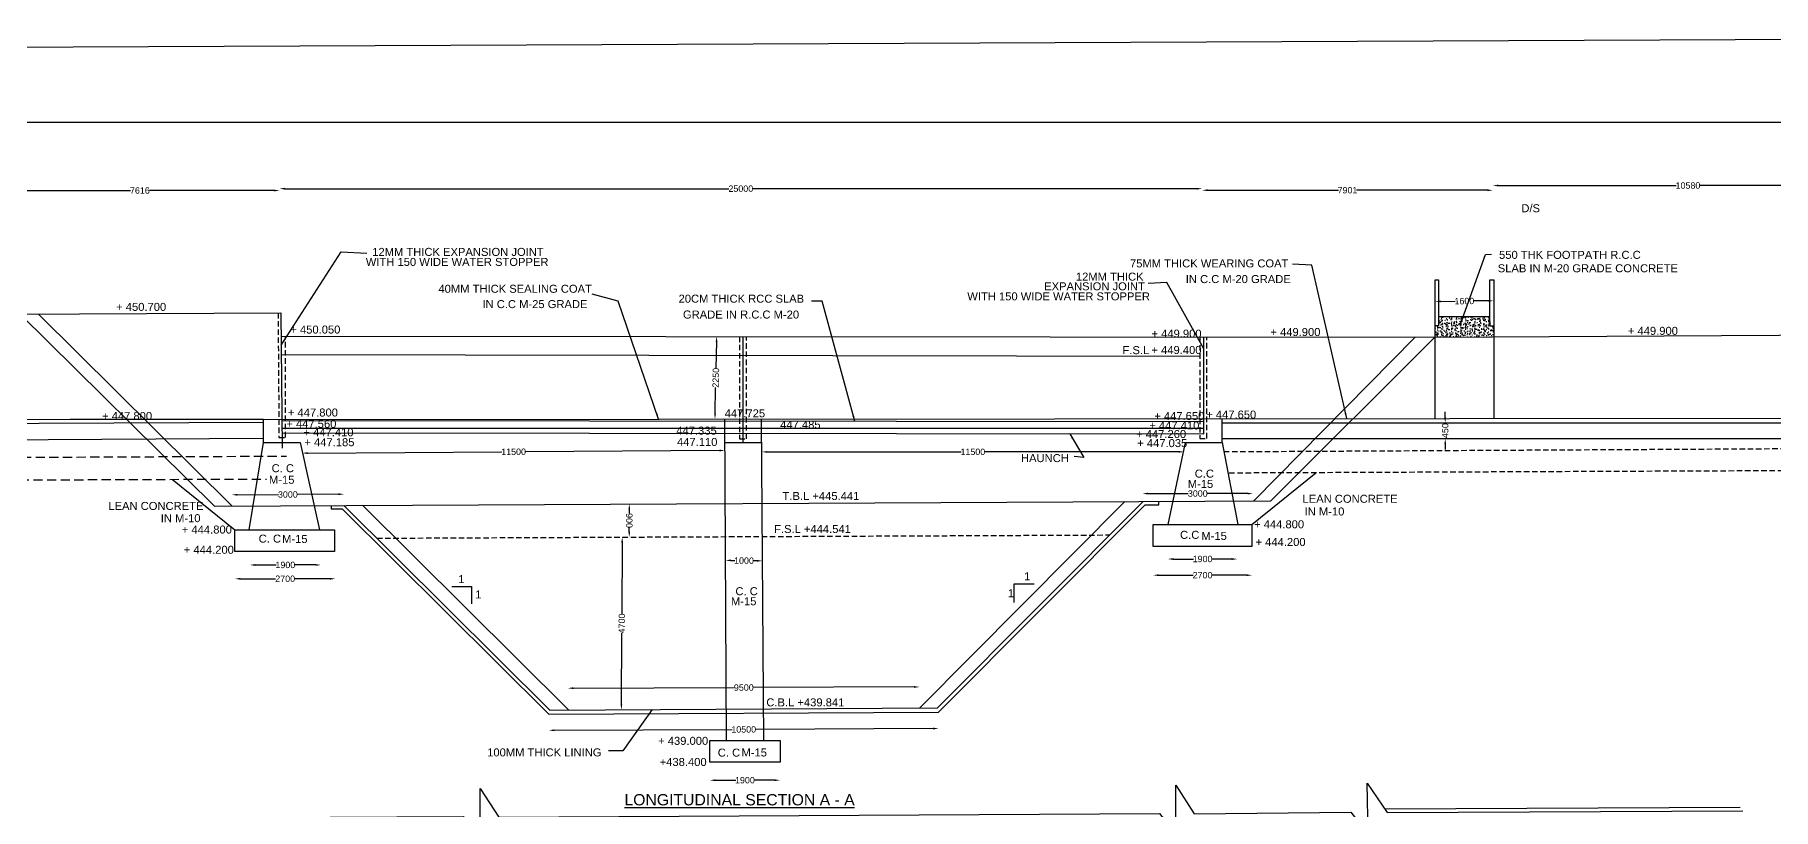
# Model space of a CAD drawing. Header units: millimetres. Extents: x -291 to 121906, y -4 to 63377.
# Drawn here: x 46225 to 94006, y 42093 to 63377 of the extents above; entities that cross this region are included whole.
import ezdxf

# ---------------------------------------------------------------- set-up
doc = ezdxf.new("R2010")
doc.units = ezdxf.units.MM
doc.header["$MEASUREMENT"] = 0
doc.linetypes.add('DASHED', pattern=[0.75, 0.5, -0.25])
for name, color, linetype in [('DIM', 7, 'Continuous'), ('DWG', 7, 'Continuous'), ('TXT', 7, 'Continuous')]:
    doc.layers.add(name, color=color, linetype=linetype)
doc.styles.get("Standard").update_dxf_attribs({"font": 'arial.ttf'})
doc.dimstyles.new('Civil', dxfattribs={"dimtxt": 175, "dimasz": 150, "dimexe": 0.1, "dimexo": 0.0625, "dimgap": 0.09, "dimtad": 0, "dimdec": 0, "dimzin": 12, "dimdsep": 46, "dimtxsty": 'Standard', "dimcen": 0.1, "dimse1": 1, "dimse2": 1, "dimadec": 0, "dimazin": 2, "dimtfac": 1, "dimtdec": 0, "dimtofl": 0, "dimtmove": 0, "dimatfit": 3, "dimfxl": 1, "dimfrac": 1, "dimtolj": 1, "dimtzin": 0, "dimarcsym": 0})
picture_1 = doc.add_image_def('image1.jpg', size_in_pixel=(4892, 9492))

# ---------------------------------------------------------------- blocks, each defined once
blk = doc.blocks.new('*D5')
at = {"layer": 'Defpoints', "color": 0, "linetype": 'ByBlock', "transparency": 16777216}
for p in [(45276, 59065), (52950, 59097), (52950, 59065)]:
    blk.add_point(p, dxfattribs=at)
at = {"layer": 'DIM', "color": 0, "linetype": 'ByBlock', "lineweight": -2, "transparency": 16777216}
for p, q in [((45426, 59097), (48852, 59097)), ((52800, 59097), (49374, 59097))]:
    blk.add_line(p, q, dxfattribs=at)
at = {"layer": 'DIM', "color": 0, "linetype": 'ByBlock', "transparency": 16777216}
for points in [[(45426, 59122), (45426, 59072), (45276, 59097)], [(52800, 59122), (52800, 59072), (52950, 59097)]]:
    blk.add_solid(points, dxfattribs=at)
at = {"layer": 'DIM', "color": 0, "linetype": 'ByBlock', "transparency": 16777216, "insert": (49113, 59097), "char_height": 175, "attachment_point": 5}
blk.add_mtext('\\A1;7616', dxfattribs=at)
blk = doc.blocks.new('*D6')
at = {"layer": 'Defpoints', "color": 0, "linetype": 'ByBlock', "transparency": 16777216}
for p in [(52950, 59097), (78311, 59147), (78311, 59097)]:
    blk.add_point(p, dxfattribs=at)
at = {"layer": 'DIM', "color": 0, "linetype": 'ByBlock', "lineweight": -2, "transparency": 16777216}
for p, q in [((53100, 59147), (65300, 59147)), ((78161, 59147), (65961, 59147))]:
    blk.add_line(p, q, dxfattribs=at)
at = {"layer": 'DIM', "color": 0, "linetype": 'ByBlock', "transparency": 16777216}
for points in [[(53100, 59172), (53100, 59122), (52950, 59147)], [(78161, 59172), (78161, 59122), (78311, 59147)]]:
    blk.add_solid(points, dxfattribs=at)
at = {"layer": 'DIM', "color": 0, "linetype": 'ByBlock', "transparency": 16777216, "insert": (65630, 59147), "char_height": 175, "attachment_point": 5}
blk.add_mtext('\\A1;25000', dxfattribs=at)
blk = doc.blocks.new('*D7')
at = {"layer": 'Defpoints', "color": 0, "linetype": 'ByBlock', "transparency": 16777216}
for p in [(78311, 59147), (86300, 59147), (86300, 59104)]:
    blk.add_point(p, dxfattribs=at)
at = {"layer": 'DIM', "color": 0, "linetype": 'ByBlock', "lineweight": -2, "transparency": 16777216}
for p, q in [((78461, 59104), (82062, 59104)), ((86150, 59104), (82549, 59104))]:
    blk.add_line(p, q, dxfattribs=at)
at = {"layer": 'DIM', "color": 0, "linetype": 'ByBlock', "transparency": 16777216}
for points in [[(78461, 59129), (78461, 59079), (78311, 59104)], [(86150, 59129), (86150, 59079), (86300, 59104)]]:
    blk.add_solid(points, dxfattribs=at)
at = {"layer": 'DIM', "color": 0, "linetype": 'ByBlock', "transparency": 16777216, "insert": (82305, 59104), "char_height": 175, "attachment_point": 5}
blk.add_mtext('\\A1;7901', dxfattribs=at)
blk = doc.blocks.new('*D8')
at = {"layer": 'Defpoints', "color": 0, "linetype": 'ByBlock', "transparency": 16777216}
for p in [(86300, 59104), (97025, 59234), (97025, 59104)]:
    blk.add_point(p, dxfattribs=at)
at = {"layer": 'DIM', "color": 0, "linetype": 'ByBlock', "lineweight": -2, "transparency": 16777216}
for p, q in [((86450, 59234), (91341, 59234)), ((96875, 59234), (91983, 59234))]:
    blk.add_line(p, q, dxfattribs=at)
at = {"layer": 'DIM', "color": 0, "linetype": 'ByBlock', "transparency": 16777216}
for points in [[(86450, 59259), (86450, 59209), (86300, 59234)], [(96875, 59259), (96875, 59209), (97025, 59234)]]:
    blk.add_solid(points, dxfattribs=at)
at = {"layer": 'DIM', "color": 0, "linetype": 'ByBlock', "transparency": 16777216, "insert": (91662, 59234), "char_height": 175, "attachment_point": 5}
blk.add_mtext('\\A1;10580', dxfattribs=at)
blk = doc.blocks.new('*D16')
at = {"layer": 'Defpoints', "color": 0, "linetype": 'ByBlock', "transparency": 16777216}
for p in [(52134, 48758), (54091, 48806), (54091, 48758)]:
    blk.add_point(p, dxfattribs=at)
at = {"layer": 'DIM', "color": 0, "linetype": 'ByBlock', "lineweight": -2, "transparency": 16777216}
for p, q in [((52284, 48806), (52860, 48806)), ((53941, 48806), (53365, 48806))]:
    blk.add_line(p, q, dxfattribs=at)
at = {"layer": 'DIM', "color": 0, "linetype": 'ByBlock', "transparency": 16777216}
for points in [[(52284, 48831), (52284, 48781), (52134, 48806)], [(53941, 48831), (53941, 48781), (54091, 48806)]]:
    blk.add_solid(points, dxfattribs=at)
at = {"layer": 'DIM', "color": 0, "linetype": 'ByBlock', "transparency": 16777216, "insert": (53112, 48806), "char_height": 175, "attachment_point": 5}
blk.add_mtext('\\A1;1900', dxfattribs=at)
blk = doc.blocks.new('*D17')
at = {"layer": 'Defpoints', "color": 0, "linetype": 'ByBlock', "transparency": 16777216}
for p in [(51728, 48464), (54486, 48464), (54486, 48427)]:
    blk.add_point(p, dxfattribs=at)
at = {"layer": 'DIM', "color": 0, "linetype": 'ByBlock', "lineweight": -2, "transparency": 16777216}
for p, q in [((51878, 48427), (52845, 48427)), ((54336, 48427), (53370, 48427))]:
    blk.add_line(p, q, dxfattribs=at)
at = {"layer": 'DIM', "color": 0, "linetype": 'ByBlock', "transparency": 16777216}
for points in [[(51878, 48452), (51878, 48402), (51728, 48427)], [(54336, 48452), (54336, 48402), (54486, 48427)]]:
    blk.add_solid(points, dxfattribs=at)
at = {"layer": 'DIM', "color": 0, "linetype": 'ByBlock', "transparency": 16777216, "insert": (53107, 48427), "char_height": 175, "attachment_point": 5}
blk.add_mtext('\\A1;2700', dxfattribs=at)
blk = doc.blocks.new('*D18')
at = {"layer": 'Defpoints', "color": 0, "linetype": 'ByBlock', "transparency": 16777216}
for p in [(54721, 50751), (51642, 50428), (54723, 50443)]:
    blk.add_point(p, dxfattribs=at)
at = {"layer": 'DIM', "color": 0, "linetype": 'ByBlock', "lineweight": -2, "transparency": 16777216}
for p, q in [((51791, 50736), (52920, 50742)), ((54571, 50750), (53442, 50744))]:
    blk.add_line(p, q, dxfattribs=at)
at = {"layer": 'DIM', "color": 0, "linetype": 'ByBlock', "transparency": 16777216}
for points in [[(51791, 50761), (51791, 50711), (51641, 50736)], [(54571, 50775), (54571, 50725), (54721, 50751)]]:
    blk.add_solid(points, dxfattribs=at)
at = {"layer": 'DIM', "color": 0, "linetype": 'ByBlock', "transparency": 16777216, "insert": (53181, 50743), "char_height": 175, "attachment_point": 5, "rotation": 0.2821}
blk.add_mtext('\\A1;3000', dxfattribs=at)
blk = doc.blocks.new('*D23')
at = {"layer": 'Defpoints', "color": 0, "linetype": 'ByBlock', "transparency": 16777216}
for p in [(53576, 51926), (65193, 51998), (65193, 51953)]:
    blk.add_point(p, dxfattribs=at)
at = {"layer": 'DIM', "color": 0, "linetype": 'ByBlock', "lineweight": -2, "transparency": 16777216}
for p, q in [((53726, 51881), (59064, 51914)), ((65043, 51952), (59705, 51918))]:
    blk.add_line(p, q, dxfattribs=at)
at = {"layer": 'DIM', "color": 0, "linetype": 'ByBlock', "transparency": 16777216}
for points in [[(53726, 51906), (53726, 51856), (53576, 51880)], [(65043, 51977), (65043, 51927), (65193, 51953)]]:
    blk.add_solid(points, dxfattribs=at)
at = {"layer": 'DIM', "color": 0, "linetype": 'ByBlock', "transparency": 16777216, "insert": (59385, 51916), "char_height": 175, "attachment_point": 5, "rotation": 0.3569}
blk.add_mtext('\\A1;11500', dxfattribs=at)
blk = doc.blocks.new('*D24')
at = {"layer": 'Defpoints', "color": 0, "linetype": 'ByBlock', "transparency": 16777216}
for p in [(65210, 49013), (66225, 48918), (66227, 48997)]:
    blk.add_point(p, dxfattribs=at)
at = {"layer": 'DIM', "color": 0, "linetype": 'ByBlock', "lineweight": -2, "transparency": 16777216}
for p, q in [((65359, 48932), (65464, 48930)), ((66075, 48921), (65970, 48922))]:
    blk.add_line(p, q, dxfattribs=at)
at = {"layer": 'DIM', "color": 0, "linetype": 'ByBlock', "transparency": 16777216}
for points in [[(65359, 48957), (65359, 48907), (65209, 48934)], [(66076, 48946), (66075, 48896), (66225, 48918)]]:
    blk.add_solid(points, dxfattribs=at)
at = {"layer": 'DIM', "color": 0, "linetype": 'ByBlock', "transparency": 16777216, "insert": (65717, 48926), "char_height": 175, "attachment_point": 5, "rotation": 359.1282}
blk.add_mtext('\\A1;1000', dxfattribs=at)
blk = doc.blocks.new('*D25')
at = {"layer": 'Defpoints', "color": 0, "linetype": 'ByBlock', "transparency": 16777216}
for p in [(70544, 45454), (60882, 44838), (70546, 44873)]:
    blk.add_point(p, dxfattribs=at)
at = {"layer": 'DIM', "color": 0, "linetype": 'ByBlock', "lineweight": -2, "transparency": 16777216}
for p, q in [((61029, 45420), (65451, 45435)), ((70394, 45453), (65973, 45437))]:
    blk.add_line(p, q, dxfattribs=at)
at = {"layer": 'DIM', "color": 0, "linetype": 'ByBlock', "transparency": 16777216}
for points in [[(61029, 45445), (61030, 45395), (60879, 45419)], [(70394, 45478), (70394, 45428), (70544, 45454)]]:
    blk.add_solid(points, dxfattribs=at)
at = {"layer": 'DIM', "color": 0, "linetype": 'ByBlock', "transparency": 16777216, "insert": (65712, 45436), "char_height": 175, "attachment_point": 5, "rotation": 0.2042}
blk.add_mtext('\\A1;9500', dxfattribs=at)
blk = doc.blocks.new('*D26')
at = {"layer": 'Defpoints', "color": 0, "linetype": 'ByBlock', "transparency": 16777216}
for p in [(60352, 44708), (71064, 44757), (71066, 44311)]:
    blk.add_point(p, dxfattribs=at)
at = {"layer": 'DIM', "color": 0, "linetype": 'ByBlock', "lineweight": -2, "transparency": 16777216}
for p, q in [((60504, 44262), (65389, 44285)), ((70916, 44310), (66031, 44288))]:
    blk.add_line(p, q, dxfattribs=at)
at = {"layer": 'DIM', "color": 0, "linetype": 'ByBlock', "transparency": 16777216}
for points in [[(60504, 44287), (60504, 44237), (60354, 44262)], [(70916, 44335), (70916, 44285), (71066, 44311)]]:
    blk.add_solid(points, dxfattribs=at)
at = {"layer": 'DIM', "color": 0, "linetype": 'ByBlock', "transparency": 16777216, "insert": (65710, 44286), "char_height": 175, "attachment_point": 5, "rotation": 0.2626}
blk.add_mtext('\\A1;10500', dxfattribs=at)
blk = doc.blocks.new('*D27')
at = {"layer": 'Defpoints', "color": 0, "linetype": 'ByBlock', "transparency": 16777216}
for p in [(64778, 43386), (66707, 43386), (66707, 42890)]:
    blk.add_point(p, dxfattribs=at)
at = {"layer": 'DIM', "color": 0, "linetype": 'ByBlock', "lineweight": -2, "transparency": 16777216}
for p, q in [((64928, 42890), (65490, 42890)), ((66557, 42890), (65995, 42890))]:
    blk.add_line(p, q, dxfattribs=at)
at = {"layer": 'DIM', "color": 0, "linetype": 'ByBlock', "transparency": 16777216}
for points in [[(64928, 42915), (64928, 42865), (64778, 42890)], [(66557, 42915), (66557, 42865), (66707, 42890)]]:
    blk.add_solid(points, dxfattribs=at)
at = {"layer": 'DIM', "color": 0, "linetype": 'ByBlock', "transparency": 16777216, "insert": (65743, 42890), "char_height": 175, "attachment_point": 5}
blk.add_mtext('\\A1;1900', dxfattribs=at)
blk = doc.blocks.new('*D28')
at = {"layer": 'Defpoints', "color": 0, "linetype": 'ByBlock', "transparency": 16777216}
for p in [(62370, 49572), (62370, 49572), (62347, 44827)]:
    blk.add_point(p, dxfattribs=at)
at = {"layer": 'DIM', "color": 0, "linetype": 'ByBlock', "lineweight": -2, "transparency": 16777216}
for p, q in [((62369, 49422), (62360, 47464)), ((62348, 44977), (62357, 46935))]:
    blk.add_line(p, q, dxfattribs=at)
at = {"layer": 'DIM', "color": 0, "linetype": 'ByBlock', "transparency": 16777216}
for points in [[(62344, 49422), (62394, 49422), (62370, 49572)], [(62323, 44977), (62373, 44977), (62347, 44827)]]:
    blk.add_solid(points, dxfattribs=at)
at = {"layer": 'DIM', "color": 0, "linetype": 'ByBlock', "transparency": 16777216, "insert": (62358, 47199), "char_height": 175, "attachment_point": 5, "rotation": 89.7266}
blk.add_mtext('\\A1;4700', dxfattribs=at)
blk = doc.blocks.new('*D29')
at = {"layer": 'Defpoints', "color": 0, "linetype": 'ByBlock', "transparency": 16777216}
for p in [(62506, 50481), (62564, 50481), (62506, 49572)]:
    blk.add_point(p, dxfattribs=at)
at = {"layer": 'DIM', "color": 0, "linetype": 'ByBlock', "lineweight": -2, "transparency": 16777216}
for p, q in [((62564, 50331), (62564, 50220)), ((62564, 49722), (62564, 49834))]:
    blk.add_line(p, q, dxfattribs=at)
at = {"layer": 'DIM', "color": 0, "linetype": 'ByBlock', "transparency": 16777216}
for points in [[(62589, 50331), (62539, 50331), (62564, 50481)], [(62589, 49722), (62539, 49722), (62564, 49572)]]:
    blk.add_solid(points, dxfattribs=at)
at = {"layer": 'DIM', "color": 0, "linetype": 'ByBlock', "transparency": 16777216, "insert": (62564, 50027), "char_height": 175, "attachment_point": 5, "rotation": 270.0006}
blk.add_mtext('\\A1;900', dxfattribs=at)
blk = doc.blocks.new('*D30')
at = {"layer": 'Defpoints', "color": 0, "linetype": 'ByBlock', "transparency": 16777216}
for p in [(76963, 49316), (79680, 49316), (79680, 48525)]:
    blk.add_point(p, dxfattribs=at)
at = {"layer": 'DIM', "color": 0, "linetype": 'ByBlock', "lineweight": -2, "transparency": 16777216}
for p, q in [((77113, 48525), (78059, 48525)), ((79530, 48525), (78584, 48525))]:
    blk.add_line(p, q, dxfattribs=at)
at = {"layer": 'DIM', "color": 0, "linetype": 'ByBlock', "transparency": 16777216}
for points in [[(77113, 48550), (77113, 48500), (76963, 48525)], [(79530, 48550), (79530, 48500), (79680, 48525)]]:
    blk.add_solid(points, dxfattribs=at)
at = {"layer": 'DIM', "color": 0, "linetype": 'ByBlock', "transparency": 16777216, "insert": (78322, 48525), "char_height": 175, "attachment_point": 5}
blk.add_mtext('\\A1;2700', dxfattribs=at)
blk = doc.blocks.new('*D31')
at = {"layer": 'Defpoints', "color": 0, "linetype": 'ByBlock', "transparency": 16777216}
for p in [(77366, 48957), (79275, 48969), (79275, 48957)]:
    blk.add_point(p, dxfattribs=at)
at = {"layer": 'DIM', "color": 0, "linetype": 'ByBlock', "lineweight": -2, "transparency": 16777216}
for p, q in [((77516, 48969), (78068, 48969)), ((79125, 48969), (78573, 48969))]:
    blk.add_line(p, q, dxfattribs=at)
at = {"layer": 'DIM', "color": 0, "linetype": 'ByBlock', "transparency": 16777216}
for points in [[(77516, 48994), (77516, 48944), (77366, 48969)], [(79125, 48994), (79125, 48944), (79275, 48969)]]:
    blk.add_solid(points, dxfattribs=at)
at = {"layer": 'DIM', "color": 0, "linetype": 'ByBlock', "transparency": 16777216, "insert": (78321, 48969), "char_height": 175, "attachment_point": 5}
blk.add_mtext('\\A1;1900', dxfattribs=at)
blk = doc.blocks.new('*D32')
at = {"layer": 'Defpoints', "color": 0, "linetype": 'ByBlock', "transparency": 16777216}
for p in [(76674, 50712), (79707, 50768), (79707, 50712)]:
    blk.add_point(p, dxfattribs=at)
at = {"layer": 'DIM', "color": 0, "linetype": 'ByBlock', "lineweight": -2, "transparency": 16777216}
for p, q in [((76824, 50768), (77929, 50768)), ((79557, 50768), (78451, 50768))]:
    blk.add_line(p, q, dxfattribs=at)
at = {"layer": 'DIM', "color": 0, "linetype": 'ByBlock', "transparency": 16777216}
for points in [[(76824, 50793), (76824, 50743), (76674, 50768)], [(79557, 50793), (79557, 50743), (79707, 50768)]]:
    blk.add_solid(points, dxfattribs=at)
at = {"layer": 'DIM', "color": 0, "linetype": 'ByBlock', "transparency": 16777216, "insert": (78190, 50768), "char_height": 175, "attachment_point": 5}
blk.add_mtext('\\A1;3000', dxfattribs=at)
blk = doc.blocks.new('*D33')
at = {"layer": 'Defpoints', "color": 0, "linetype": 'ByBlock', "transparency": 16777216}
for p in [(84947, 52715), (84991, 52715), (84947, 52280)]:
    blk.add_point(p, dxfattribs=at)
at = {"layer": 'DIM', "color": 0, "linetype": 'ByBlock', "lineweight": -2, "transparency": 16777216}
for p, q in [((84991, 52865), (84991, 53015)), ((84991, 52130), (84991, 51980))]:
    blk.add_line(p, q, dxfattribs=at)
at = {"layer": 'DIM', "color": 0, "linetype": 'ByBlock', "transparency": 16777216}
for points in [[(84966, 52865), (85016, 52865), (84991, 52715)], [(84966, 52130), (85016, 52130), (84991, 52280)]]:
    blk.add_solid(points, dxfattribs=at)
at = {"layer": 'DIM', "color": 0, "linetype": 'ByBlock', "transparency": 16777216, "insert": (84991, 52498), "char_height": 175, "attachment_point": 5, "rotation": 90}
blk.add_mtext('\\A1;450', dxfattribs=at)
blk = doc.blocks.new('*D34')
at = {"layer": 'Defpoints', "color": 0, "linetype": 'ByBlock', "transparency": 16777216}
for p in [(84712, 55992), (86322, 56066), (86323, 56008)]:
    blk.add_point(p, dxfattribs=at)
at = {"layer": 'DIM', "color": 0, "linetype": 'ByBlock', "lineweight": -2, "transparency": 16777216}
for p, q in [((84862, 56051), (85264, 56055)), ((86172, 56065), (85770, 56061))]:
    blk.add_line(p, q, dxfattribs=at)
at = {"layer": 'DIM', "color": 0, "linetype": 'ByBlock', "transparency": 16777216}
for points in [[(84861, 56076), (84862, 56026), (84712, 56050)], [(86172, 56090), (86172, 56040), (86322, 56066)]]:
    blk.add_solid(points, dxfattribs=at)
at = {"layer": 'DIM', "color": 0, "linetype": 'ByBlock', "transparency": 16777216, "insert": (85517, 56058), "char_height": 175, "attachment_point": 5, "rotation": 0.5903}
blk.add_mtext('\\A1;1600', dxfattribs=at)
blk = doc.blocks.new('*D148')
at = {"layer": 'Defpoints', "color": 0, "linetype": 'ByBlock', "transparency": 16777216}
for p in [(64966, 55084), (65084, 55082), (65038, 52815)]:
    blk.add_point(p, dxfattribs=at)
at = {"layer": 'TXT', "color": 0, "linetype": 'ByBlock', "lineweight": -2, "transparency": 16777216}
for p, q in [((64963, 54934), (64948, 54213)), ((64923, 52967), (64938, 53688))]:
    blk.add_line(p, q, dxfattribs=at)
at = {"layer": 'TXT', "color": 0, "linetype": 'ByBlock', "transparency": 16777216}
for points in [[(64938, 54935), (64988, 54934), (64966, 55084)], [(64898, 52967), (64948, 52966), (64920, 52817)]]:
    blk.add_solid(points, dxfattribs=at)
at = {"layer": 'TXT', "color": 0, "linetype": 'ByBlock', "transparency": 16777216, "insert": (64943, 53951), "char_height": 175, "attachment_point": 5, "rotation": 88.8519}
blk.add_mtext('\\A1;2250', dxfattribs=at)
blk = doc.blocks.new('*D149')
at = {"layer": 'Defpoints', "color": 0, "linetype": 'ByBlock', "transparency": 16777216}
for p in [(66204, 51963), (77812, 51967), (77812, 51916)]:
    blk.add_point(p, dxfattribs=at)
at = {"layer": 'TXT', "color": 0, "linetype": 'ByBlock', "lineweight": -2, "transparency": 16777216}
for p, q in [((66354, 51913), (71687, 51914)), ((77662, 51916), (72329, 51914))]:
    blk.add_line(p, q, dxfattribs=at)
at = {"layer": 'TXT', "color": 0, "linetype": 'ByBlock', "transparency": 16777216}
for points in [[(66354, 51938), (66354, 51888), (66204, 51913)], [(77662, 51941), (77662, 51891), (77812, 51916)]]:
    blk.add_solid(points, dxfattribs=at)
at = {"layer": 'TXT', "color": 0, "linetype": 'ByBlock', "transparency": 16777216, "insert": (72008, 51914), "char_height": 175, "attachment_point": 5, "rotation": 0.0171}
blk.add_mtext('\\A1;11500', dxfattribs=at)

msp = doc.modelspace()

# ---------------------------------------------------------------- hatches: boundary and pattern name
at = {"layer": 'DWG', "linetype": 'ByBlock'}
h = msp.add_hatch(dxfattribs=at)
h.set_pattern_fill('AR-CONC', color=256, scale=25, style=0)
h.set_pattern_definition([(50, (0, 0), (179.31505, -15.68803), [18.75, -206.25]), (355, (0, 0), (-34.68783, 188.04803), [15, -165]), (100.4514, (14.94, -1.3), (144.62735, 172.3599), [15.93505, -175.28553]), (46.1842, (0, 50), (266.81026, -41.37975), [28.125, -309.375]), (96.6356, (22.23, 46.55), (233.6657, 243.5295), [23.9026, -262.92825]), (351.1842, (0, 50), (233.6655, 243.52965), [22.5, -247.5]), (21, (25, 37.5), (149.22676, -100.65472), [18.75, -206.25]), (326, (25, 37.5), (60.82883, 181.2875), [15, -165]), (71.4514, (37.44, 29.11), (210.05566, 80.63262), [15.93505, -175.28553]), (37.5, (0, 0), (3.039964, 83.223463), [0, -163, 0, -167.5, 0, -165.625]), (7.5, (0, 0), (65.767384, 98.60293), [0, -95.5, 0, -159.25, 0, -63.125]), (327.5, (-55.75, 0), (133.45561, -5.63872), [0, -62.5, 0, -195, 0, -258.75]), (317.5, (-80.75, 0), (145.79654, 25.02625), [0, -81.25, 0, -129.5, 0, -183.75])])
h.paths.add_polyline_path([(86216.4, 55632.4), (84804.3, 55632.4), (84804.3, 55378.6), (84712.1, 55378.6), (84712.1, 55067.8), (86322.7, 55077.2), (86322.7, 55366.8), (86228.2, 55366.8)])

# ---------------------------------------------------------------- linework, layer by layer
at = {"linetype": 'ByBlock'}
msp.add_lwpolyline([(118249.3, 2936.9), (3003.8, 2936.9), (3003.8, 60972.5), (118249.3, 60972.5)], close=True, dxfattribs=at)
at = {"layer": 'DWG', "linetype": 'ByBlock'}
for points in [[(31314.1, 51093.8), (31314.1, 57356.5), (31810.5, 57356.5), (32780.1, 57356.5), (35129.7, 55793.5), (36147.2, 55793.5), (36374.7, 55655.9), (52990.3, 55732), (53027.3, 52018.7)], [(84712.1, 52830.5), (84712.1, 56640.9), (84804.3, 56640.9), (84804.3, 55378.6), (84712.1, 55378.6)], [(84804.3, 55632.4), (86216.4, 55632.4), (86216.4, 56641.6), (86322.7, 56641.6), (86322.7, 55366.8), (86228.2, 55366.8), (86216.4, 55632.4)], [(45821.8, 55699.2), (51166.4, 50425.3), (80194.2, 50568.2), (84707.1, 55067.8), (102043.9, 55168.9), (106851.4, 52848.3), (110010.1, 52851.5)], [(46329.2, 55701.5), (51642.2, 50427.6)], [(52996.7, 55090.7), (84707.1, 55067.8)], [(53021.8, 52568.4), (78352.1, 52568.4), (78352.1, 55072.4)], [(65692.9, 52172.9), (65692.9, 55081.5)], [(79727.7, 50565.9), (84167.3, 55068.2)], [(86322.7, 55366.8), (86322.7, 52831.8)], [(53001.7, 54592.9), (78254.5, 54544)], [(31804.8, 51093.8), (32107.7, 51827.5), (42139.9, 51869.6), (42139.9, 52228.1), (52513.7, 52291.6), (52513.7, 52804.6), (47195, 52804.6), (41516.7, 52766.7), (33909.8, 52714)], [(34004.9, 52647.4), (52513.7, 52728.2)], [(52522.4, 52804.6), (106851.4, 52848.3)], [(53019.7, 52775.1), (78352.1, 52752.1)], [(53023.1, 52434.8), (78358.4, 52409.2), (78352.1, 52568.4)], [(65239.2, 43981.8), (65188.2, 52814.8)], [(66265, 43981.8), (66197.4, 52815.6)], [(78857.5, 52170), (78857.5, 52825.8)], [(78857.5, 52715.5), (97069, 52715.5), (97069, 51410.3)], [(52116.4, 49773.2), (52511.8, 52175), (53520.7, 52175), (54052.4, 49773.2)], [(52511.8, 52175), (52513.7, 52291.6)], [(65191.9, 52172.9), (66202.4, 52172.9)], [(77371.9, 49914), (77855.5, 52170), (78857.5, 52170), (79292.1, 49914)], [(78857.5, 52279.8), (96305.1, 52279.8), (96555.5, 51389.6), (97069, 51410.3)], [(50012, 51159.1), (51722.2, 49773.2)], [(79679.9, 49914), (81433.7, 51341.1)], [(54375.3, 50441.1), (54375.3, 50351.8), (54670.3, 50351.8), (60352.2, 44707.6), (71063.8, 44756.7), (76743.8, 50454.9), (77118.8, 50454.9), (77118.8, 50553.1)], [(54722.6, 50442.8), (60382.6, 44815.8), (71034.4, 44875.4), (76689.7, 50550.9)], [(55236.6, 50445.3), (60901.2, 44818.7)], [(76186.5, 50548.5), (70545.8, 44872.7)], [(28747.8, 41744.8), (57997.2, 41890.6), (58469.9, 41304.4), (58469.9, 42664.1), (58975.1, 41874.3), (77134.8, 41980.1), (77591.1, 41402), (77583, 42753.6), (78088.2, 41963.8), (82396.1, 42012.7), (82868.7, 41402.1), (82844.2, 42810.6), (83398.3, 42004.6), (93170.8, 42045.3)], [(83332.4, 42100.5), (93101.1, 42148)]]:
    msp.add_lwpolyline(points, dxfattribs=at)
at = {"layer": 'DWG', "linetype": 'DASHED', "ltscale": 300}
for points in [[(52911.2, 55731.6), (52937.1, 52310.6), (53114, 52310.6), (53114, 55090.6)], [(65593.8, 55081.6), (65593.8, 52274.1), (65781.9, 52274.1), (65781.9, 55081.5)], [(78242.9, 55072.5), (78242.9, 52283.7), (78437.9, 52283.7), (78437.9, 55072.3)], [(78905.7, 51920.1), (97774.8, 52023.8), (97774.8, 51426.7), (97069, 51426.7)], [(96528.1, 51404.2), (78991.8, 51330.9)], [(55628.6, 49542.1), (75773.2, 49631.1)]]:
    msp.add_lwpolyline(points, dxfattribs=at)
at = {"layer": 'DWG', "linetype": 'DASHED', "ltscale": 500}
for points in [[(30499.5, 51694.6), (53146.9, 51799.2)], [(30499.5, 51694.6), (30499.5, 51093.8), (31936.7, 51093.8), (52596.6, 51168.5)]]:
    msp.add_lwpolyline(points, dxfattribs=at)
at = {"layer": 'DWG', "linetype": 'ByBlock'}
for points in [[(51722.2, 49773.2), (54466.1, 49773.2), (54466.1, 49176.8), (51722.2, 49176.8)], [(76963.1, 49914), (79679.9, 49914), (79679.9, 49316.5), (76963.1, 49316.5)], [(64777.8, 43981.8), (66707.3, 43981.8), (66707.3, 43386.4), (64777.8, 43386.4)]]:
    msp.add_lwpolyline(points, close=True, dxfattribs=at)
at = {"layer": 'TXT', "linetype": 'ByBlock'}
for points in [[(73693.4, 48274.4), (73136.2, 48274.4), (73136.2, 47773.8)], [(57683.8, 48217.6), (58231.1, 48217.6), (58231.1, 47741)]]:
    msp.add_lwpolyline(points, dxfattribs=at)

# ---------------------------------------------------------------- texts
at = {"layer": 'DIM', "linetype": 'ByBlock'}
for s, height, p in [('D/S', 220, (87083.8, 58499.5)), ('12MM THICK EXPANSION JOINT', 220, (55500, 57299.9)), ('550 THK FOOTPATH R.C.C', 220, (86470.7, 57219)), ('WITH 150 WIDE WATER STOPPER', 220, (55323.6, 57024.5)), ('75MM THICK WEARING COAT', 220, (76326.7, 56984.1)), ('SLAB IN M-20 GRADE CONCRETE', 220, (86434.6, 56850)), ('40MM THICK SEALING COAT', 220, (57319.2, 56287.1)), ('EXPANSION JOINT', 220, (73968.4, 56354.6)), ('12MM THICK', 220, (74839.5, 56619.4)), ('IN C.C M-20 GRADE', 220, (77859.8, 56553.2)), ('+ 450.700', 220, (48460.9, 55789)), ('IN C.C M-25 GRADE', 220, (58529.7, 55865.3)), ('20CM THICK RCC SLAB', 220, (63919.8, 56014.8)), ('WITH 150 WIDE WATER STOPPER', 220, (71855.7, 56077.7)), ('GRADE IN R.C.C M-20', 220, (64039.6, 55578.9)), ('+ 450.050', 220, (53248.7, 55165.8)), ('+ 449.900', 220, (76918.1, 55053.8)), ('+ 449.900', 220, (80186, 55098.1)), ('+ 449.900', 220, (90010.7, 55131)), ('F.S.L', 220, (76121.7, 54600.6)), ('+ 449.400', 220, (76916.6, 54604.4)), ('+ 447.800', 220, (53181.2, 52886)), ('447.725', 220, (65187.1, 52863.3)), ('+ 447.650', 220, (78421.1, 52829.3)), ('+ 447.800', 220, (48074.1, 52791.2)), ('+ 447.560', 220, (53138.9, 52574.4)), ('+ 447.410', 220, (53609.6, 52342)), ('447.335', 220, (63857.6, 52389.4)), ('447.485', 220, (66712, 52551.9)), ('+ 447.410', 220, (76857.5, 52529.8)), ('+ 447.650', 220, (76994.8, 52790.8)), ('+ 447.185', 220, (53635.3, 52070.1)), ('447.110', 220, (63876.3, 52077.4)), ('+ 447.260', 220, (76494.4, 52295.4)), ('+ 447.035', 220, (76525.5, 52045.4)), ('HAUNCH', 220, (73331.1, 51633.1)), ('M-15', 220, (52662, 51038.4)), ('C. C', 220, (52734.8, 51354.7)), ('M-15', 220, (77913.5, 50923.6)), ('C.C', 220, (78105.3, 51206.8)), ('T.B.L +445.441', 220, (66777.3, 50591.7)), ('LEAN CONCRETE', 220, (81068.8, 50515.7)), ('LEAN CONCRETE', 220, (48247.6, 50318.5)), ('IN M-10', 220, (49687.5, 49982.2)), ('IN M-10', 220, (81126.2, 50166)), ('+ 444.800', 220, (50266.6, 49669.5)), ('F.S.L +444.541', 220, (66545.5, 49685)), ('C.C', 220, (77703, 49524.3)), ('M-15', 220, (78287.8, 49493.5)), ('+ 444.800', 220, (79737, 49814.1)), ('+ 444.200', 220, (50321.4, 49114.3)), ('C. C', 220, (52378.8, 49420)), ('M-15', 220, (53021.3, 49410.2)), ('+ 444.200', 220, (79777, 49327.8)), ('1', 220, (57863.1, 48306.5)), ('1', 220, (73414.7, 48383.9)), ('1', 220, (58330.2, 47885.6)), ('M-15', 220, (65359.2, 47698.3)), ('C. C', 220, (65482.3, 47974.9)), ('1', 220, (72971.2, 47919.1)), ('C.B.L +439.841', 220, (66331.5, 44920)), ('+ 439.000', 220, (63357.8, 43862.9)), ('100MM THICK LINING', 220, (58658.9, 43545.2)), ('+438.400', 220, (63400.3, 43282.5)), ('C. C', 220, (64996.9, 43538.7)), ('M-15', 220, (65648.1, 43542.4)), ('%%ULONGITUDINAL SECTION A - A', 310, (62431.5, 42199.2))]:
    msp.add_text(s, height=height, dxfattribs=at).set_placement(p)

# ---------------------------------------------------------------- dimensions: what is measured, and where the dimension line sits
for p1, p2, distance, text, picture, middle in [((52950, 59096.9), (78310.8, 59096.9), 50.6, '25000', '*D6', (65630.4, 59147.5)), ((86300, 59103.5), (97024.6, 59103.5), 130.7, '10580', '*D8', (91662.3, 59234.2)), ((45275.8, 59065), (52950, 59065), 31.8, '7616', '*D5', (49112.9, 59096.9)), ((78310.8, 59147.5), (86300, 59147.5), -43.9, '7901', '*D7', (82305.4, 59103.5)), ((84712.1, 55991.6), (86322.7, 56008.2), 58.1, '1600', '*D34', (85516.8, 56058)), ((84947.3, 52279.8), (84947.3, 52715.5), -43.3, '450', '*D33', (84990.6, 52497.7)), ((53575.8, 51925.9), (65192.9, 51998.3), -45.6, '11500', '*D23', (59384.6, 51916.5)), ((51642.2, 50427.6), (54722.6, 50442.8), 307.9, '3000', '*D18', (53180.9, 50743.1)), ((76673.7, 50712.4), (79706.9, 50712.4), 55.6, '3000', '*D32', (78190.3, 50768)), ((62506.1, 49572.5), (62506.1, 50481.1), -57.6, '900', '*D29', (62563.7, 50026.8)), ((62347.1, 44826.8), (62369.8, 49571.9), 0, '4700', '*D28', (62358.4, 47199.3)), ((76963.1, 49316.5), (79679.9, 49316.5), -791.6, '2700', '*D30', (78321.5, 48524.9)), ((52133.5, 48758.3), (54091.4, 48758.3), 47.3, '1900', '*D16', (53112.5, 48805.6)), ((65210.2, 49012.5), (66226.6, 48997.1), -78.6, '1000', '*D24', (65717.2, 48926.2)), ((77366.1, 48956.9), (79275, 48956.9), 12.3, '1900', '*D31', (78320.5, 48969.3)), ((51728.3, 48463.8), (54486.2, 48463.8), -36.8, '2700', '*D17', (53107.2, 48427)), ((60881.6, 44838.2), (70545.8, 44872.7), 580.9, '9500', '*D25', (65711.6, 45436.3)), ((60352.2, 44707.6), (71063.8, 44756.7), -445.9, '10500', '*D26', (65710, 44286.3)), ((64777.8, 43386.4), (66707.3, 43386.4), -496.8, '1900', '*D27', (65742.5, 42889.6))]:
    dim = msp.add_aligned_dim(p1=p1, p2=p2, distance=distance, text=text, dimstyle='Civil', dxfattribs=at)
    dim.commit()
    dim.dimension.update_dxf_attribs({"geometry": picture, "text_midpoint": middle})
at = {"layer": 'TXT', "linetype": 'ByBlock'}
for p1, p2, distance, text, picture, middle in [((65038.2, 52814.7), (65083.6, 55082), 118.1, '2250', '*D148', (64942.8, 53950.7)), ((66204, 51963.4), (77812, 51966.8), -50.7, '11500', '*D149', (72008, 51914.4))]:
    dim = msp.add_aligned_dim(p1=p1, p2=p2, distance=distance, text=text, dimstyle='Civil', dxfattribs=at)
    dim.commit()
    dim.dimension.update_dxf_attribs({"geometry": picture, "text_midpoint": middle})

# ---------------------------------------------------------------- pictures from other files: only their frames are drawn
image = msp.add_image(picture_1, insert=(-291.1, 62828.1), size_in_units=(62832.8, 121915.1), rotation=-89.74186, dxfattribs=dict(at, fade=35))
image.dxf.flags = 7

# ---------------------------------------------------------------- leaders
for points in [[(52999.1, 54849.9), (54643.3, 57414.6), (55353.4, 57378.3)], [(85416.7, 55450.1), (86093.3, 57337), (86259.2, 57349.8)], [(82284.1, 52828.5), (81326.8, 57043), (80790.6, 57068.5)], [(78352.1, 54748.3), (77335.3, 56566.8), (76830.6, 56537.2)], [(63370, 52813.3), (62256.1, 56058.6), (61541.7, 56252.1)], [(68759.7, 52760.8), (67869, 56060.6), (67572.2, 56060.6)], [(74673, 52413), (75053.6, 51755.5), (74790.1, 51784.8)], [(63197.2, 44831.6), (62389.6, 43694.5), (61992, 43694.5)]]:
    msp.add_leader(points, dimstyle='Civil', override={"dimgap": 0.09, "dimtad": 0}, dxfattribs=at)

doc.saveas('drawing.dxf')
